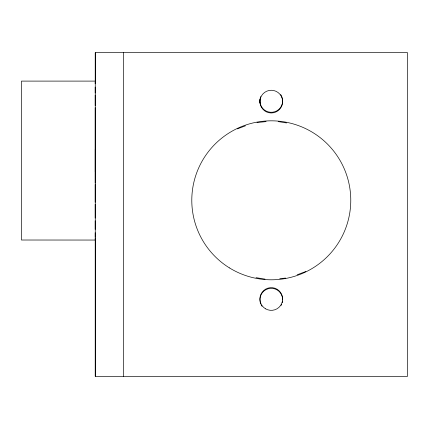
<?xml version="1.0" encoding="UTF-8"?>
<svg xmlns="http://www.w3.org/2000/svg" width="429" height="429" viewBox="0 0 429 429"><rect width="100%" height="100%" fill="white"/><g stroke="black" fill="none" stroke-linecap="round" stroke-linejoin="round"><path stroke-width="0.64" d="M95.184 238.427L95.184 240.052L21.45 240.015L21.45 81.102L95.158 81.102M95.184 237.344L95.184 232.711M95.184 229.402L95.184 220.758M95.184 218.098L95.184 204.258M95.184 202.279L95.184 184.438M95.184 183.119L95.184 107.641M95.184 105.668L95.184 95.045M95.184 93.05L95.184 87.087M95.184 83.778L95.184 82.153M95.265 376.319L95.265 52.681L407.55 52.681L407.55 376.319L95.265 376.319L95.265 239.629M95.265 171.879L95.265 149.244M95.27 81.494L95.27 52.681M237.35 128.882L245.399 125.836M297.174 274.774L305.829 271.493M256.971 122.538L266.087 121.616M279.746 278.662L285.612 278.072M278.196 121.584L286.524 122.941M256.054 277.676L265.025 279.134M259.926 99.179L259.926 103.158M123.654 52.681L123.654 376.319M281.799 96.67A11.358 11.358 0 0 1 272.683 112.21A11.358 11.358 0 0 1 260.033 99.383M260.13 98.799A11.358 11.358 0 0 1 260.816 96.525M280.679 94.573A11.358 11.358 0 0 1 281.563 96.128M282.561 300.986A11.358 11.358 0 0 1 282.212 302.74M281.601 304.408A11.358 11.358 0 0 1 281.043 305.464M262.017 306.236A11.358 11.358 0 0 1 261.379 305.228M260.853 304.172A11.358 11.358 0 0 1 260.146 301.903M260.044 301.319A11.358 11.358 0 0 1 270.522 288.336A11.358 11.358 0 0 1 282.636 299.807M229.467 267.911A79.494 79.494 0 0 0 350.734 202.713A79.494 79.494 0 0 0 233.639 130.293A79.494 79.494 0 0 0 229.467 267.911M264.489 110.72A11.358 11.358 0 0 0 282.555 102.944A11.358 11.358 0 0 0 266.79 91.184A11.358 11.358 0 0 0 264.489 110.72M265.599 308.832A11.358 11.358 0 0 0 282.636 298.997A11.358 11.358 0 0 0 265.599 289.162A11.358 11.358 0 0 0 265.599 308.832"/></g></svg>
